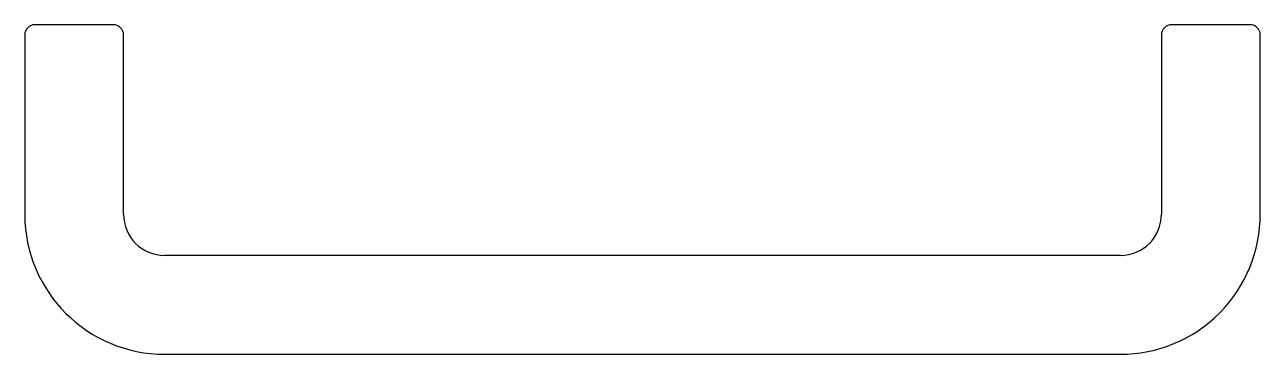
# Model space of a CAD drawing. Extents: x 2100.4 to 2130.4, y 1156.5 to 1164.5.
import ezdxf

# ---------------------------------------------------------------- set-up
doc = ezdxf.new("R2010")
doc.units = 0
doc.layers.get('0').update_dxf_attribs({"linetype": 'CONTINUOUS'})

msp = doc.modelspace()

# ---------------------------------------------------------------- linework, layer by layer
for p, q in [((2102.538, 1164.501), (2100.638, 1164.501)), ((2130.138, 1164.501), (2128.238, 1164.501)), ((2100.388, 1164.251), (2100.388, 1159.894)), ((2102.788, 1159.901), (2102.788, 1164.251)), ((2127.988, 1164.251), (2127.988, 1159.901)), ((2130.388, 1159.907), (2130.388, 1164.251)), ((2126.988, 1158.901), (2103.788, 1158.901)), ((2103.788, 1156.501), (2126.988, 1156.501))]:
    msp.add_line(p, q)
for centre, radius, start, end in [((2100.638, 1164.251), 0.25, 90, 180), ((2102.538, 1164.251), 0.25, 0, 90), ((2128.238, 1164.251), 0.25, 90, 180), ((2130.138, 1164.251), 0.25, 0, 90), ((2103.788, 1159.901), 3.4, 180.1086, 270), ((2103.788, 1159.901), 1, 180, 270), ((2126.988, 1159.901), 3.4, 270, 0.1086), ((2126.988, 1159.901), 1, 270, 0)]:
    msp.add_arc(centre, radius, start, end)

doc.saveas('drawing.dxf')
